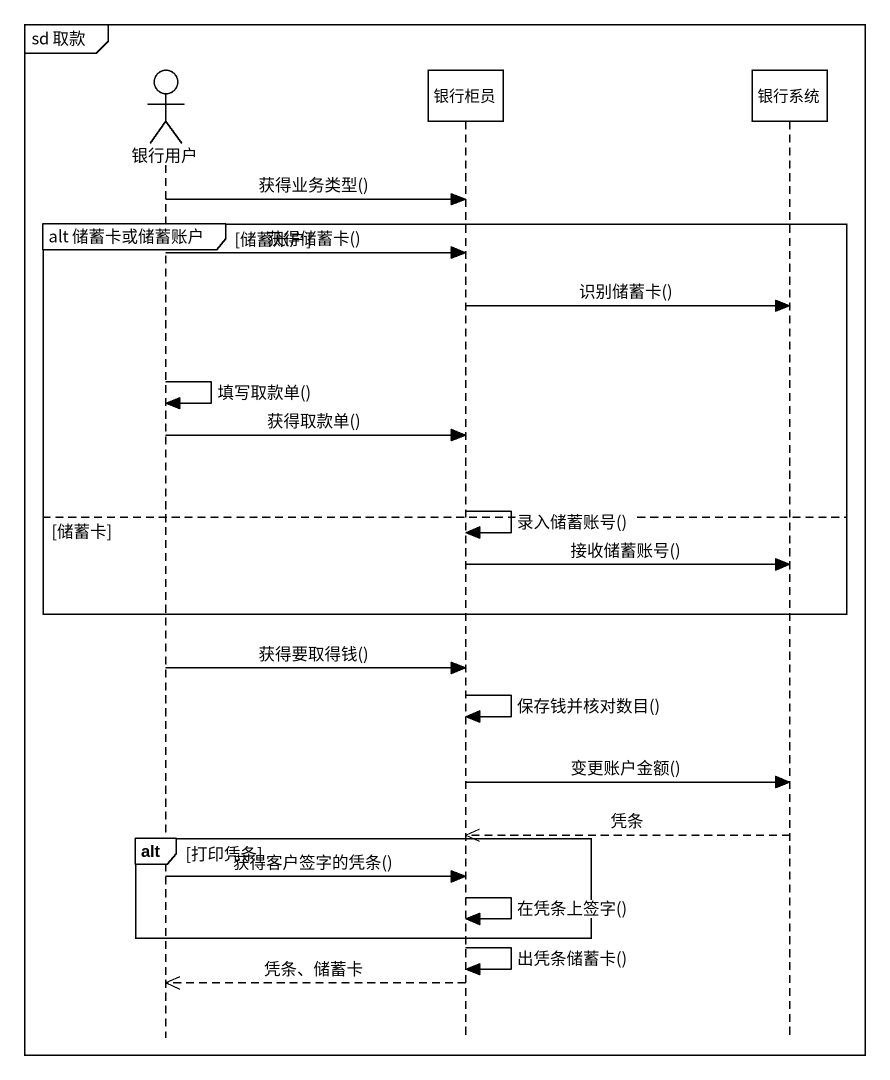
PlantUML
@startuml
mainframe sd 取款
hide footbox
actor 银行用户
participant 银行柜员
participant 银行系统

银行用户 -> 银行柜员 : 获得业务类型()
group alt 储蓄卡或储蓄账户 [储蓄账户]
  银行用户 -> 银行柜员 : 获得储蓄卡()
  银行柜员 -> 银行系统 : 识别储蓄卡()
  银行用户 -> 银行用户 : 填写取款单()
  银行用户 -> 银行柜员 : 获得取款单()
  银行柜员 -> 银行柜员 : 录入储蓄账号()
else 储蓄卡
  银行柜员 -> 银行系统 : 接收储蓄账号()
end
银行用户 -> 银行柜员 : 获得要取得钱()
银行柜员 -> 银行柜员 : 保存钱并核对数目()
银行柜员 -> 银行系统 : 变更账户金额()
银行系统 -->> 银行柜员 : 凭条
alt 打印凭条
  银行用户 -> 银行柜员 : 获得客户签字的凭条()
  银行柜员 -> 银行柜员 : 在凭条上签字()
end
银行柜员 -> 银行柜员 : 出凭条储蓄卡()
银行柜员 -->> 银行用户 : 凭条、储蓄卡
@enduml
